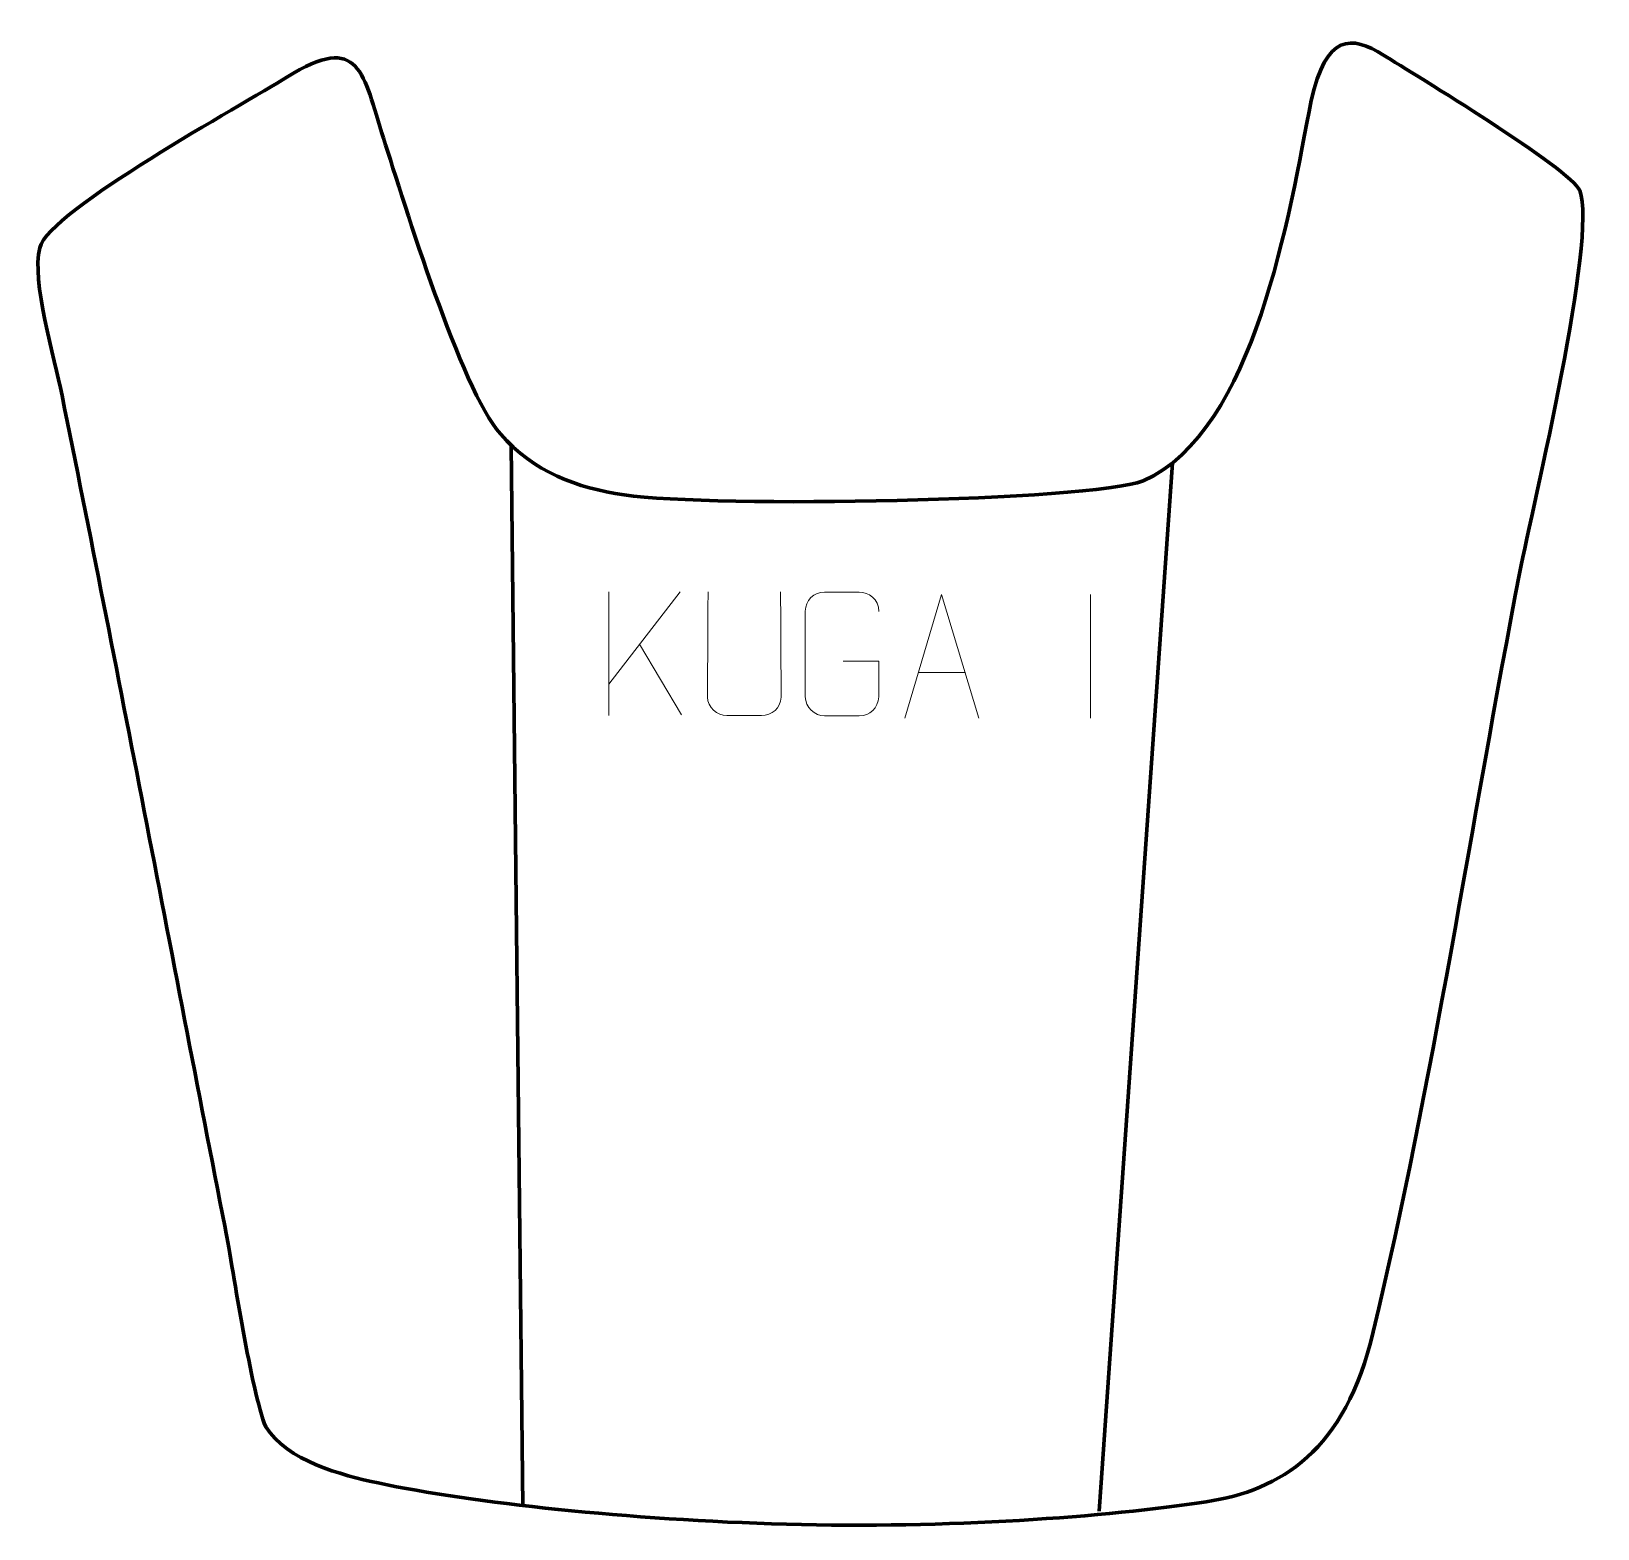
# Model space of a CAD drawing. Header units: millimetres. Extents: x -361 to -45, y 292 to 594.
import ezdxf

# ---------------------------------------------------------------- set-up
doc = ezdxf.new("R2010")
doc.units = ezdxf.units.MM
doc.header["$MEASUREMENT"] = 0
doc.layers.add('layer 2', color=7, linetype='Continuous')
doc.layers.add('layer 3', color=7, linetype='Continuous')

msp = doc.modelspace()

# ---------------------------------------------------------------- linework, layer by layer
at = {"layer": 'layer 2', "color": 142, "lineweight": 158}
for points in [[(-263.8301, 510.3812), (-263.8301, 510.3812), (-261.5248, 296.2699), (-261.5248, 296.2699)], [(-130.3751, 506.8585), (-130.3751, 506.8585), (-145.1793, 295.2832), (-145.1793, 295.2832)]]:
    msp.add_open_spline(points, degree=3, dxfattribs=at)
at = {"layer": 'layer 3', "color": 242, "lineweight": 158}
msp.add_open_spline([(-309.0955, 584.6838), (-294.2793, 593.9302), (-293.7911, 585.4481), (-289.61, 572.3371), (-289.61, 572.3371), (-285.3426, 559.0824), (-274.0669, 521.8808), (-266.0358, 512.6797), (-266.0358, 512.6797), (-259.3737, 505.047), (-250.5335, 501.7545), (-241.0851, 500.3839), (-241.0851, 500.3839), (-222.6681, 497.7124), (-147.5185, 499.0969), (-136.3084, 503.2023), (-136.3084, 503.2023), (-113.6774, 513.261), (-106.8554, 557.2041), (-102.4162, 579.9471), (-102.4162, 579.9471), (-99.3543, 593.4172), (-94.3591, 593.1986), (-87.81, 589.1182), (-87.81, 589.1182), (-81.668, 585.2846), (-49.9074, 566.1184), (-48.2245, 561.7805), (-48.2245, 561.7805), (-44.6024, 552.4439), (-57.6265, 498.1231), (-60.3093, 484.8445), (-60.3093, 484.8445), (-70.1606, 433.8672), (-77.8032, 381.9313), (-89.8741, 331.4966), (-89.8741, 331.4966), (-95.6431, 307.3925), (-108.4534, 299.5188), (-123.5976, 297.1871), (-123.5976, 297.1871), (-143.5514, 294.1148), (-175.8758, 291.7572), (-208.3107, 292.6568), (-208.3107, 292.6568), (-240.1971, 293.5411), (-271.7414, 296.9614), (-290.6736, 300.9798), (-290.6736, 300.9798), (-298.1574, 302.5682), (-309.0841, 305.4314), (-313.3871, 312.3311), (-313.3871, 312.3311), (-316.3478, 319.5653), (-319.824, 343.3355), (-321.5889, 352.5584), (-321.5889, 352.5584), (-332.5265, 408.4645), (-343.1578, 464.6637), (-354.4941, 520.4608), (-354.4941, 520.4608), (-356.0332, 528.0362), (-360.6853, 543.5305), (-358.9872, 550.2579), (-358.9872, 550.2579), (-357.0787, 557.8181), (-317.985, 579.1361), (-309.0955, 584.6838)], degree=3, knots=[0, 0, 0, 0, 0.05555556, 0.05555556, 0.05555556, 0.05555556, 0.11111111, 0.11111111, 0.11111111, 0.11111111, 0.16666667, 0.16666667, 0.16666667, 0.16666667, 0.22222222, 0.22222222, 0.22222222, 0.22222222, 0.27777778, 0.27777778, 0.27777778, 0.27777778, 0.33333333, 0.33333333, 0.33333333, 0.33333333, 0.38888889, 0.38888889, 0.38888889, 0.38888889, 0.44444444, 0.44444444, 0.44444444, 0.44444444, 0.5, 0.5, 0.5, 0.5, 0.55555556, 0.55555556, 0.55555556, 0.55555556, 0.61111111, 0.61111111, 0.61111111, 0.61111111, 0.66666667, 0.66666667, 0.66666667, 0.66666667, 0.72222222, 0.72222222, 0.72222222, 0.72222222, 0.77777778, 0.77777778, 0.77777778, 0.77777778, 0.83333333, 0.83333333, 0.83333333, 0.83333333, 0.88888889, 0.88888889, 0.88888889, 0.88888889, 1, 1, 1, 1], dxfattribs=at)
at = {"layer": 'layer 3', "color": 250, "lineweight": 9}
for points in [[(-244.1566, 480.8248), (-244.1566, 480.8248), (-244.1566, 455.8712), (-244.1566, 455.8712)], [(-229.7804, 480.8248), (-229.7804, 480.8248), (-244.1566, 462.1851), (-244.1566, 462.1851)], [(-146.9268, 480.2829), (-146.9268, 480.2829), (-146.9268, 455.3088), (-146.9268, 455.3088)], [(-229.4551, 455.967), (-229.4551, 455.967), (-237.9256, 470.2806), (-237.9256, 470.2806)], [(-181.6747, 464.5685), (-181.6747, 464.5685), (-172.179, 464.5685), (-172.179, 464.5685)]]:
    msp.add_open_spline(points, degree=3, dxfattribs=at)
for points, knots in [([(-209.4786, 480.829), (-209.479, 475.2895), (-209.3832, 465.0877), (-209.3828, 459.5473), (-209.3828, 459.5473), (-209.5226, 457.3078), (-211.1998, 455.8816), (-213.3475, 455.8711), (-213.3475, 455.8711), (-215.6794, 455.8715), (-218.0113, 455.8715), (-220.3428, 455.8711), (-220.3428, 455.8711), (-222.2678, 455.7696), (-224.2399, 457.5861), (-224.2287, 459.5306), (-224.2287, 459.5306), (-224.2284, 465.0925), (-224.133, 475.2679), (-224.1334, 480.829)], [0, 0, 0, 0, 0.16666667, 0.16666667, 0.16666667, 0.16666667, 0.33333333, 0.33333333, 0.33333333, 0.33333333, 0.5, 0.5, 0.5, 0.5, 0.66666667, 0.66666667, 0.66666667, 0.66666667, 1, 1, 1, 1]), ([(-196.8254, 466.7958), (-196.8254, 466.7958), (-189.6573, 466.7958), (-189.6573, 466.7958), (-189.6573, 466.7958), (-189.6573, 466.7958), (-189.6573, 459.6277), (-189.6573, 459.6277), (-189.6573, 459.6277), (-189.797, 457.3043), (-191.4742, 455.8247), (-193.622, 455.8139), (-193.622, 455.8139), (-195.9538, 455.8143), (-198.2858, 455.8143), (-200.6173, 455.8139), (-200.6173, 455.8139), (-202.5422, 455.7085), (-204.5144, 457.593), (-204.5032, 459.6103), (-204.5032, 459.6103), (-204.5028, 465.3804), (-204.5028, 471.1501), (-204.5032, 476.9194), (-204.5032, 476.9194), (-204.499, 479.0575), (-202.7522, 480.7767), (-200.5999, 480.7633), (-200.5999, 480.7633), (-198.2742, 480.7633), (-195.9481, 480.7633), (-193.622, 480.7633), (-193.622, 480.7633), (-191.6753, 480.7987), (-189.6839, 479.3072), (-189.6573, 476.8695)], [0, 0, 0, 0, 0.1, 0.1, 0.1, 0.1, 0.2, 0.2, 0.2, 0.2, 0.3, 0.3, 0.3, 0.3, 0.4, 0.4, 0.4, 0.4, 0.5, 0.5, 0.5, 0.5, 0.6, 0.6, 0.6, 0.6, 0.7, 0.7, 0.7, 0.7, 0.8, 0.8, 0.8, 0.8, 1, 1, 1, 1]), ([(-184.3973, 455.3191), (-184.3973, 455.3191), (-177.0263, 480.2726), (-177.0263, 480.2726), (-177.0263, 480.2726), (-177.0263, 480.2726), (-169.4564, 455.3191), (-169.4564, 455.3191)], [0, 0, 0, 0, 0.33333333, 0.33333333, 0.33333333, 0.33333333, 1, 1, 1, 1])]:
    msp.add_open_spline(points, degree=3, knots=knots, dxfattribs=at)

doc.saveas('drawing.dxf')
